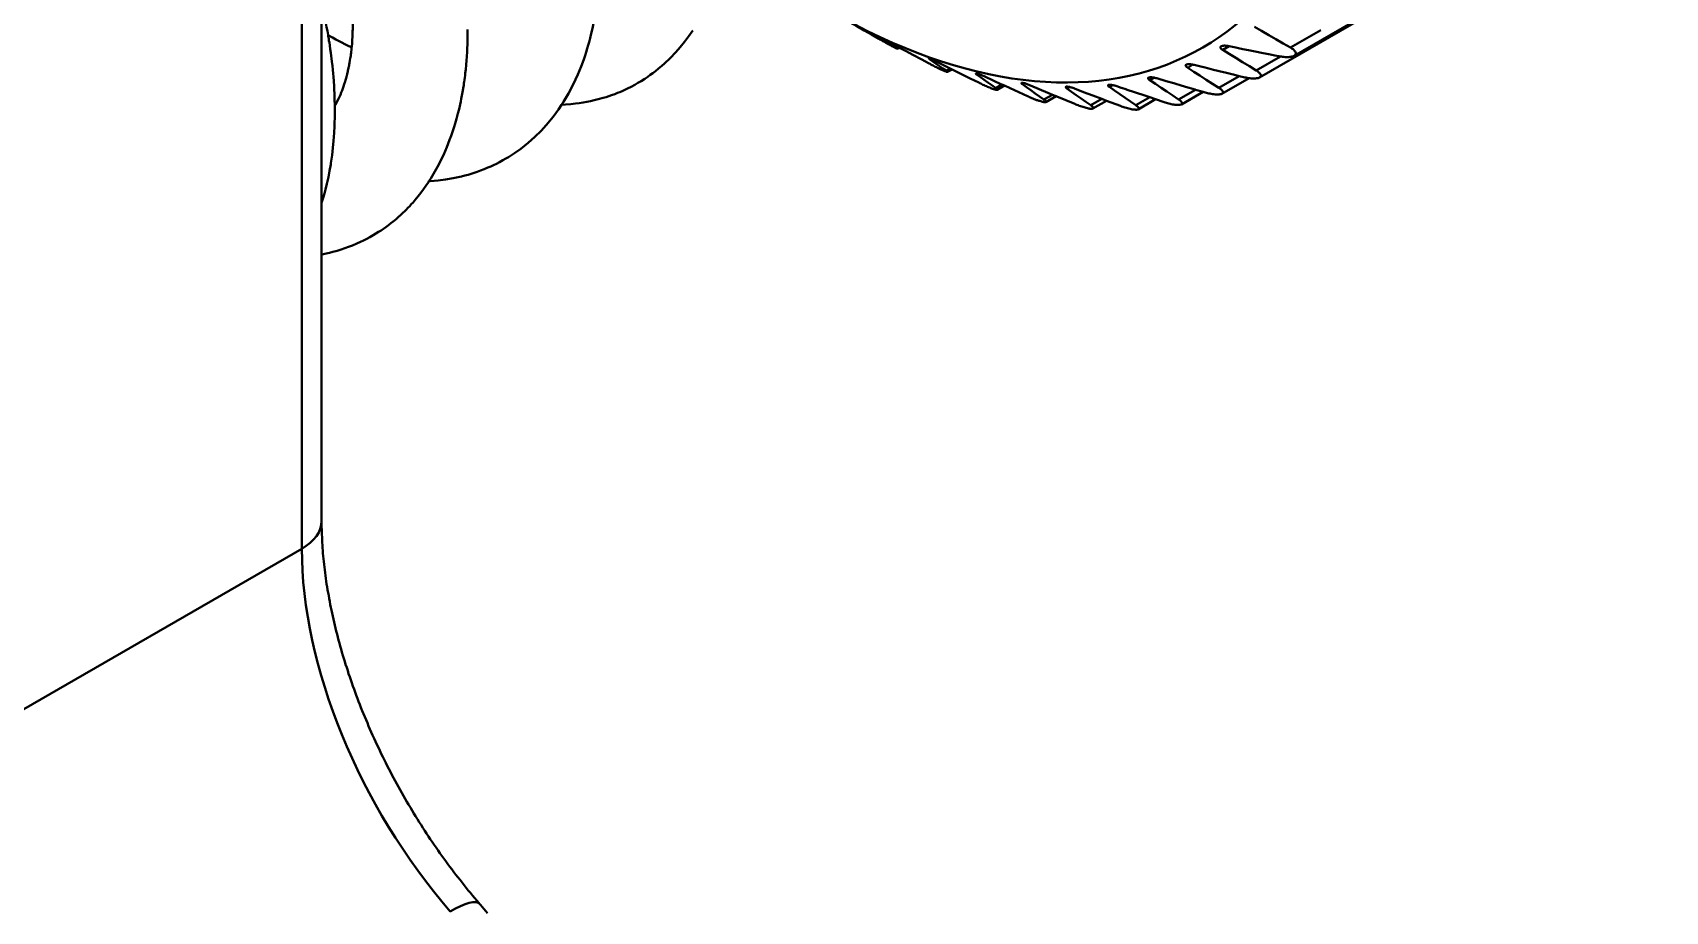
# Model space of a CAD drawing. Header units: millimetres. Extents: x 15 to 415, y 5 to 292.
# Drawn here: x 325.09 to 337.12, y 124.89 to 131.37 of the extents above; entities that cross this region are included whole.
import ezdxf

# ---------------------------------------------------------------- set-up
doc = ezdxf.new("R2010")
doc.units = ezdxf.units.MM
doc.layers.add('Geometries', color=7, linetype='Continuous')

msp = doc.modelspace()

# ---------------------------------------------------------------- linework, layer by layer
at = {"layer": 'Geometries', "linetype": 'Continuous', "lineweight": 40}
for p, q in [((327.069, 138.996), (327.069, 127.565)), ((334.128, 131.041), (337.092, 132.753)), ((334.383, 131.202), (337.119, 132.781)), ((327.215, 129.735), (327.215, 131.588)), ((331.344, 131.327), (331.346, 131.328)), ((334.58, 131.391), (334.355, 131.262)), ((331.464, 131.266), (331.451, 131.258)), ((331.458, 131.253), (331.473, 131.261)), ((331.464, 131.266), (331.473, 131.261)), ((331.696, 131.175), (331.7, 131.178)), ((333.856, 131.245), (333.903, 131.272)), ((333.9, 131.272), (333.903, 131.272)), ((333.903, 131.272), (333.953, 131.262)), ((334.282, 131.196), (334.103, 131.093)), ((334.194, 131.214), (334.131, 131.226)), ((334.27, 131.198), (334.241, 131.204)), ((331.849, 131.107), (331.82, 131.09)), ((331.829, 131.082), (331.862, 131.1)), ((331.848, 131.107), (331.862, 131.1)), ((332.042, 131.063), (332.05, 131.068)), ((333.598, 131.113), (333.637, 131.136)), ((333.645, 131.134), (333.706, 131.119)), ((333.978, 131.052), (333.828, 130.965)), ((333.933, 131.063), (333.874, 131.077)), ((333.978, 131.052), (334.01, 131.044)), ((332.229, 130.989), (332.184, 130.963)), ((332.195, 130.95), (332.248, 130.981)), ((332.229, 130.989), (332.247, 130.981)), ((332.38, 130.991), (332.393, 130.999)), ((332.707, 130.96), (332.726, 130.971)), ((333.021, 130.971), (333.046, 130.985)), ((333.075, 130.977), (333.109, 130.965)), ((333.319, 131.022), (333.35, 131.04)), ((333.656, 130.951), (333.531, 130.879)), ((333.552, 130.843), (333.711, 130.935)), ((333.656, 130.951), (333.711, 130.935)), ((333.711, 130.935), (333.727, 130.931)), ((333.85, 130.921), (334.05, 131.036)), ((332.602, 130.914), (332.539, 130.878)), ((332.553, 130.86), (332.628, 130.904)), ((332.602, 130.914), (332.628, 130.904)), ((332.966, 130.883), (332.885, 130.836)), ((332.9, 130.812), (333, 130.87)), ((332.966, 130.883), (333, 130.87)), ((333.318, 130.895), (333.216, 130.836)), ((333.234, 130.806), (333.362, 130.88)), ((333.362, 130.88), (333.424, 130.86)), ((327.215, 127.769), (327.215, 129.735)), ((327.069, 127.565), (324.594, 126.136))]:
    msp.add_line(p, q, dxfattribs=at)
at = {"layer": 'Geometries', "linetype": 'Continuous', "lineweight": 40, "flags": 128}
for points in [[(328.983, 130.839), (328.998, 130.862), (329.034, 130.923), (329.069, 130.99), (329.103, 131.063), (329.115, 131.093), (329.127, 131.123), (329.139, 131.154), (329.149, 131.181), (329.157, 131.204), (329.165, 131.229), (329.173, 131.256), (329.18, 131.279), (329.186, 131.302), (329.194, 131.332), (329.202, 131.365), (329.209, 131.392), (329.214, 131.415), (329.219, 131.442), (329.225, 131.471), (329.231, 131.505), (329.235, 131.531)], [(327.444, 131.457), (327.444, 131.455), (327.444, 131.436), (327.444, 131.419), (327.444, 131.405), (327.444, 131.394), (327.443, 131.382), (327.443, 131.368), (327.442, 131.34), (327.441, 131.318), (327.439, 131.292), (327.437, 131.269), (327.436, 131.262)], [(331.053, 131.48), (331.105, 131.449), (331.159, 131.419), (331.213, 131.388), (331.267, 131.357), (331.322, 131.326)], [(334.355, 131.262), (334.302, 131.293), (334.248, 131.324), (334.195, 131.354), (334.143, 131.385), (334.091, 131.415)], [(327.436, 131.262), (327.428, 131.266), (327.41, 131.274), (327.386, 131.286), (327.363, 131.298), (327.344, 131.308), (327.32, 131.321), (327.296, 131.335), (327.276, 131.347), (327.262, 131.355)], [(327.312, 130.831), (327.312, 130.846), (327.311, 130.87), (327.311, 130.892), (327.31, 130.91), (327.309, 130.926), (327.308, 130.948), (327.307, 130.976), (327.304, 131.013), (327.302, 131.045), (327.3, 131.071), (327.297, 131.098), (327.294, 131.127), (327.29, 131.159), (327.288, 131.18), (327.285, 131.2), (327.282, 131.223), (327.279, 131.25), (327.275, 131.276), (327.272, 131.298), (327.269, 131.312), (327.267, 131.327), (327.264, 131.346), (327.262, 131.354)], [(328.259, 130.965), (328.262, 130.982), (328.263, 130.991), (328.264, 130.999), (328.266, 131.009), (328.268, 131.023), (328.27, 131.041), (328.272, 131.055), (328.273, 131.064), (328.274, 131.073), (328.277, 131.1), (328.28, 131.134), (328.283, 131.167), (328.285, 131.196), (328.287, 131.231), (328.288, 131.259), (328.289, 131.282), (328.289, 131.299), (328.29, 131.321), (328.29, 131.343), (328.29, 131.362), (328.29, 131.378), (328.29, 131.392), (328.29, 131.396)], [(328.983, 130.839), (329.013, 130.841), (329.051, 130.844), (329.085, 130.848), (329.114, 130.852), (329.142, 130.856), (329.17, 130.861), (329.197, 130.867), (329.224, 130.873), (329.254, 130.88), (329.29, 130.89), (329.311, 130.897), (329.331, 130.903), (329.352, 130.911), (329.375, 130.919), (329.396, 130.927), (329.413, 130.934), (329.429, 130.941), (329.449, 130.95), (329.47, 130.96), (329.497, 130.973), (329.523, 130.987), (329.546, 131.001), (329.57, 131.015), (329.596, 131.031), (329.618, 131.046), (329.637, 131.06), (329.656, 131.073), (329.676, 131.088), (329.698, 131.107), (329.722, 131.126), (329.743, 131.145), (329.784, 131.184), (329.826, 131.228), (329.858, 131.264), (329.889, 131.303), (329.92, 131.343), (329.95, 131.387)], [(331.458, 131.253), (331.458, 131.253), (331.457, 131.253), (331.456, 131.254), (331.454, 131.255), (331.452, 131.256), (331.449, 131.257), (331.446, 131.258), (331.443, 131.26), (331.439, 131.262), (331.435, 131.264), (331.43, 131.267), (331.425, 131.269), (331.418, 131.273), (331.412, 131.276), (331.405, 131.28), (331.398, 131.284), (331.39, 131.288), (331.383, 131.292), (331.374, 131.297), (331.366, 131.301), (331.358, 131.306), (331.35, 131.31), (331.343, 131.314), (331.336, 131.318), (331.329, 131.322), (331.322, 131.326)], [(331.344, 131.327), (331.342, 131.328), (331.341, 131.329), (331.34, 131.329), (331.34, 131.33), (331.34, 131.33)], [(331.34, 131.33), (331.341, 131.33), (331.342, 131.329), (331.343, 131.329), (331.344, 131.328), (331.346, 131.328)], [(331.451, 131.258), (331.429, 131.272), (331.407, 131.286), (331.386, 131.3), (331.365, 131.313), (331.344, 131.327)], [(331.346, 131.328), (331.346, 131.327), (331.349, 131.326), (331.351, 131.325), (331.354, 131.324), (331.357, 131.322), (331.361, 131.321), (331.364, 131.319), (331.367, 131.317), (331.373, 131.315), (331.379, 131.312), (331.385, 131.309), (331.39, 131.306), (331.396, 131.303), (331.401, 131.3), (331.407, 131.297)], [(331.407, 131.297), (331.463, 131.267), (331.464, 131.266)], [(327.436, 131.262), (327.435, 131.252), (327.432, 131.222), (327.43, 131.211), (327.429, 131.202), (327.428, 131.192), (327.426, 131.18), (327.424, 131.166), (327.421, 131.15), (327.419, 131.138), (327.417, 131.129), (327.416, 131.122), (327.414, 131.113), (327.411, 131.1), (327.409, 131.092), (327.408, 131.086), (327.406, 131.077), (327.404, 131.066), (327.401, 131.055), (327.398, 131.045), (327.395, 131.035), (327.394, 131.029), (327.392, 131.022), (327.388, 131.011), (327.382, 130.991), (327.377, 130.975), (327.371, 130.959), (327.366, 130.945), (327.36, 130.931), (327.354, 130.914), (327.347, 130.898), (327.34, 130.883), (327.318, 130.841), (327.312, 130.831)], [(331.451, 131.258), (331.454, 131.257), (331.456, 131.255), (331.457, 131.254), (331.458, 131.253), (331.458, 131.253), (331.458, 131.253)], [(331.473, 131.261), (331.519, 131.237), (331.576, 131.206), (331.634, 131.175), (331.692, 131.144)], [(331.696, 131.175), (331.694, 131.177), (331.692, 131.178), (331.691, 131.179), (331.691, 131.18), (331.691, 131.18), (331.691, 131.18)], [(331.691, 131.18), (331.692, 131.18), (331.693, 131.18), (331.694, 131.18), (331.696, 131.179), (331.698, 131.179), (331.7, 131.178)], [(331.82, 131.09), (331.794, 131.108), (331.769, 131.125), (331.744, 131.142), (331.72, 131.159), (331.696, 131.175)], [(331.7, 131.178), (331.701, 131.178), (331.704, 131.177), (331.707, 131.175), (331.71, 131.174), (331.714, 131.173), (331.717, 131.171), (331.723, 131.169), (331.729, 131.166), (331.735, 131.164), (331.741, 131.161), (331.746, 131.158), (331.752, 131.155), (331.758, 131.152)], [(333.856, 131.245), (333.852, 131.247), (333.848, 131.25), (333.845, 131.253), (333.843, 131.256), (333.841, 131.258), (333.84, 131.26), (333.839, 131.263), (333.839, 131.265), (333.84, 131.266), (333.841, 131.268), (333.842, 131.27), (333.844, 131.271), (333.845, 131.271)], [(333.845, 131.271), (333.847, 131.272), (333.849, 131.273), (333.852, 131.274), (333.855, 131.275), (333.861, 131.275), (333.866, 131.276), (333.873, 131.276), (333.878, 131.275)], [(334.103, 131.093), (334.053, 131.124), (334.003, 131.154), (333.953, 131.185), (333.904, 131.215), (333.856, 131.245)], [(333.878, 131.275), (333.879, 131.275), (333.886, 131.275), (333.893, 131.274), (333.9, 131.272)], [(333.953, 131.262), (333.972, 131.258), (334.004, 131.251)], [(334.004, 131.251), (334.046, 131.243), (334.12, 131.228), (334.131, 131.226)], [(334.194, 131.214), (334.195, 131.213), (334.241, 131.204)], [(334.282, 131.196), (334.279, 131.197), (334.27, 131.198)], [(334.32, 131.192), (334.316, 131.192), (334.307, 131.193), (334.298, 131.194), (334.289, 131.195), (334.282, 131.196)], [(334.383, 131.202), (334.382, 131.201), (334.378, 131.199), (334.372, 131.197), (334.366, 131.195), (334.359, 131.194), (334.352, 131.193), (334.344, 131.192), (334.335, 131.192), (334.326, 131.192), (334.32, 131.192)], [(334.355, 131.262), (334.362, 131.257), (334.369, 131.253), (334.375, 131.249), (334.38, 131.244), (334.384, 131.24), (334.388, 131.236), (334.39, 131.232), (334.392, 131.228), (334.394, 131.224), (334.394, 131.221), (334.394, 131.218), (334.394, 131.215), (334.393, 131.212), (334.391, 131.209), (334.389, 131.206), (334.386, 131.204), (334.383, 131.202)], [(331.829, 131.082), (331.829, 131.082), (331.828, 131.082), (331.826, 131.082), (331.824, 131.082), (331.822, 131.083), (331.819, 131.084), (331.815, 131.085), (331.812, 131.087), (331.807, 131.088), (331.803, 131.09), (331.798, 131.092), (331.791, 131.095), (331.785, 131.098), (331.778, 131.101), (331.77, 131.105), (331.763, 131.108), (331.755, 131.112), (331.747, 131.116), (331.738, 131.12), (331.73, 131.125), (331.721, 131.129), (331.714, 131.133), (331.706, 131.137), (331.699, 131.141), (331.692, 131.144)], [(331.758, 131.152), (331.817, 131.123), (331.848, 131.107)], [(331.82, 131.09), (331.823, 131.088), (331.825, 131.086), (331.827, 131.085), (331.829, 131.083), (331.829, 131.082), (331.829, 131.082), (331.829, 131.082)], [(331.862, 131.1), (331.876, 131.093), (331.936, 131.063), (331.996, 131.033), (332.058, 131.003)], [(332.042, 131.063), (332.04, 131.065), (332.038, 131.066), (332.037, 131.068), (332.036, 131.069), (332.036, 131.069), (332.037, 131.07), (332.037, 131.07)], [(332.037, 131.07), (332.038, 131.07), (332.039, 131.07), (332.04, 131.07), (332.043, 131.07), (332.045, 131.069), (332.048, 131.069), (332.05, 131.068)], [(332.184, 130.963), (332.155, 130.984), (332.126, 131.004), (332.098, 131.024), (332.07, 131.044), (332.042, 131.063)], [(332.05, 131.068), (332.051, 131.068), (332.054, 131.067), (332.058, 131.066), (332.061, 131.065), (332.067, 131.063), (332.073, 131.06), (332.079, 131.058), (332.085, 131.055), (332.091, 131.053), (332.097, 131.05), (332.103, 131.048)], [(332.103, 131.048), (332.164, 131.019), (332.227, 130.99), (332.229, 130.989)], [(333.598, 131.113), (333.594, 131.116), (333.591, 131.118), (333.588, 131.121), (333.586, 131.124), (333.584, 131.126), (333.584, 131.128), (333.583, 131.13), (333.583, 131.131), (333.584, 131.133), (333.585, 131.134), (333.587, 131.136), (333.587, 131.136)], [(333.587, 131.136), (333.589, 131.137), (333.592, 131.138), (333.594, 131.138), (333.597, 131.139), (333.601, 131.139), (333.606, 131.139), (333.612, 131.139), (333.619, 131.139), (333.625, 131.138), (333.632, 131.137), (333.637, 131.136)], [(333.828, 130.965), (333.781, 130.995), (333.734, 131.025), (333.688, 131.055), (333.643, 131.084), (333.598, 131.113)], [(333.637, 131.136), (333.638, 131.135), (333.645, 131.134)], [(333.706, 131.119), (333.717, 131.116), (333.754, 131.107)], [(333.754, 131.107), (333.789, 131.098), (333.862, 131.08), (333.874, 131.077)], [(333.933, 131.063), (333.936, 131.062), (333.978, 131.052)], [(334.103, 131.093), (334.11, 131.089), (334.116, 131.085), (334.121, 131.081), (334.126, 131.076), (334.13, 131.072), (334.133, 131.068), (334.135, 131.065), (334.137, 131.061), (334.137, 131.058), (334.138, 131.055), (334.137, 131.052), (334.136, 131.05), (334.135, 131.047), (334.133, 131.045), (334.13, 131.043), (334.128, 131.041)], [(328.006, 130.276), (328.02, 130.297), (328.068, 130.381), (328.112, 130.469), (328.125, 130.497), (328.137, 130.526), (328.148, 130.553), (328.158, 130.58), (328.17, 130.611), (328.182, 130.647), (328.191, 130.676), (328.199, 130.702), (328.209, 130.737), (328.22, 130.775), (328.228, 130.808), (328.236, 130.842), (328.24, 130.864), (328.244, 130.883), (328.249, 130.907), (328.254, 130.934), (328.258, 130.959), (328.259, 130.965)], [(332.195, 130.95), (332.195, 130.95), (332.193, 130.95), (332.192, 130.95), (332.189, 130.95), (332.187, 130.951), (332.184, 130.951), (332.18, 130.952), (332.176, 130.953), (332.171, 130.955), (332.166, 130.956), (332.16, 130.958), (332.153, 130.961), (332.146, 130.963), (332.139, 130.966), (332.131, 130.969), (332.123, 130.973), (332.115, 130.977), (332.106, 130.98), (332.097, 130.984), (332.089, 130.988), (332.081, 130.992), (332.073, 130.996), (332.065, 130.999), (332.058, 131.003)], [(332.184, 130.963), (332.187, 130.961), (332.19, 130.959), (332.193, 130.956), (332.194, 130.955), (332.195, 130.953), (332.196, 130.952), (332.196, 130.951), (332.195, 130.95)], [(332.247, 130.981), (332.289, 130.962), (332.353, 130.933), (332.417, 130.903)], [(332.38, 130.991), (332.378, 130.993), (332.376, 130.995), (332.374, 130.997), (332.373, 130.998), (332.373, 130.999), (332.373, 131), (332.374, 131.001)], [(332.374, 131.001), (332.374, 131.001), (332.375, 131.001), (332.376, 131.001), (332.378, 131.001), (332.381, 131.001), (332.384, 131.001), (332.387, 131), (332.39, 131), (332.393, 130.999), (332.393, 130.999)], [(332.539, 130.878), (332.507, 130.901), (332.475, 130.924), (332.443, 130.947), (332.411, 130.969), (332.38, 130.991)], [(332.393, 130.999), (332.397, 130.998), (332.402, 130.996), (332.408, 130.995), (332.415, 130.993), (332.421, 130.99), (332.427, 130.988), (332.433, 130.985), (332.439, 130.983)], [(332.439, 130.983), (332.503, 130.956), (332.568, 130.929), (332.602, 130.914)], [(332.707, 130.96), (332.705, 130.963), (332.702, 130.965), (332.701, 130.966), (332.699, 130.968), (332.699, 130.97), (332.699, 130.971), (332.699, 130.972), (332.7, 130.973), (332.7, 130.973)], [(332.7, 130.973), (332.701, 130.973), (332.703, 130.974), (332.704, 130.974)], [(332.704, 130.974), (332.705, 130.974), (332.708, 130.974), (332.711, 130.974), (332.714, 130.973), (332.717, 130.973), (332.721, 130.972), (332.726, 130.971)], [(332.885, 130.836), (332.848, 130.861), (332.813, 130.886), (332.777, 130.911), (332.742, 130.936), (332.707, 130.96)], [(332.726, 130.971), (332.727, 130.971), (332.733, 130.97), (332.739, 130.968), (332.739, 130.968)], [(332.739, 130.968), (332.745, 130.966), (332.752, 130.964), (332.758, 130.962), (332.764, 130.959)], [(332.764, 130.959), (332.831, 130.934), (332.898, 130.909), (332.965, 130.883), (332.966, 130.883)], [(333.021, 130.971), (333.018, 130.973), (333.015, 130.975), (333.013, 130.977), (333.012, 130.979), (333.011, 130.981), (333.011, 130.982), (333.011, 130.984), (333.011, 130.985), (333.013, 130.986), (333.013, 130.986)], [(333.013, 130.986), (333.014, 130.986), (333.016, 130.987), (333.019, 130.987), (333.022, 130.988), (333.025, 130.988), (333.028, 130.988), (333.031, 130.987), (333.037, 130.986), (333.043, 130.985), (333.046, 130.985)], [(333.216, 130.836), (333.176, 130.863), (333.137, 130.891), (333.098, 130.917), (333.059, 130.944), (333.021, 130.971)], [(333.046, 130.985), (333.049, 130.984), (333.056, 130.983), (333.062, 130.981), (333.069, 130.979), (333.075, 130.977)], [(333.109, 130.965), (333.144, 130.954), (333.145, 130.953)], [(333.145, 130.953), (333.213, 130.93), (333.282, 130.907), (333.318, 130.895)], [(333.319, 131.022), (333.315, 131.024), (333.312, 131.026), (333.31, 131.029), (333.308, 131.031), (333.307, 131.033), (333.306, 131.035), (333.306, 131.037), (333.307, 131.038), (333.308, 131.039), (333.309, 131.04), (333.309, 131.04)], [(333.309, 131.04), (333.311, 131.041), (333.313, 131.042), (333.316, 131.042), (333.319, 131.043), (333.322, 131.043), (333.325, 131.043), (333.331, 131.043), (333.337, 131.042), (333.343, 131.041), (333.35, 131.04), (333.35, 131.04)], [(333.531, 130.879), (333.488, 130.908), (333.445, 130.937), (333.402, 130.965), (333.36, 130.994), (333.319, 131.022)], [(333.35, 131.04), (333.356, 131.039), (333.363, 131.037), (333.37, 131.035)], [(333.37, 131.035), (333.44, 131.014), (333.496, 130.998)], [(333.496, 130.998), (333.511, 130.994), (333.542, 130.984)], [(333.542, 130.984), (333.582, 130.973), (333.654, 130.952), (333.656, 130.951)], [(333.851, 130.921), (333.849, 130.92), (333.845, 130.919), (333.841, 130.918), (333.835, 130.917), (333.829, 130.916), (333.823, 130.915), (333.816, 130.915), (333.808, 130.916), (333.8, 130.916), (333.791, 130.917), (333.781, 130.918), (333.772, 130.92), (333.763, 130.922), (333.754, 130.924), (333.745, 130.926), (333.736, 130.928), (333.727, 130.931)], [(333.828, 130.965), (333.834, 130.961), (333.839, 130.957), (333.844, 130.953), (333.848, 130.949), (333.852, 130.945), (333.854, 130.942), (333.856, 130.939), (333.857, 130.936), (333.858, 130.933), (333.858, 130.93), (333.857, 130.928), (333.856, 130.926), (333.854, 130.924), (333.852, 130.922), (333.851, 130.921)], [(334.05, 131.036), (334.046, 131.037), (334.037, 131.038), (334.028, 131.04), (334.019, 131.042), (334.01, 131.044)], [(334.128, 131.041), (334.127, 131.041), (334.123, 131.039), (334.118, 131.037), (334.112, 131.036), (334.106, 131.035), (334.099, 131.034), (334.091, 131.034), (334.084, 131.034), (334.074, 131.034), (334.065, 131.034), (334.056, 131.035), (334.05, 131.036)], [(327.282, 130.4), (327.283, 130.41), (327.292, 130.469), (327.298, 130.523), (327.303, 130.574), (327.307, 130.633), (327.308, 130.65), (327.309, 130.664), (327.31, 130.676), (327.31, 130.692), (327.311, 130.714), (327.312, 130.739), (327.312, 130.757), (327.312, 130.773), (327.312, 130.787), (327.312, 130.801), (327.312, 130.821), (327.312, 130.831)], [(328.006, 130.276), (328.016, 130.276), (328.073, 130.281), (328.129, 130.289), (328.185, 130.298), (328.246, 130.311), (328.271, 130.318), (328.294, 130.324), (328.316, 130.331), (328.338, 130.338), (328.361, 130.345), (328.385, 130.354), (328.413, 130.365), (328.439, 130.376), (328.461, 130.385), (328.482, 130.395), (328.503, 130.405), (328.526, 130.417), (328.55, 130.43), (328.572, 130.443), (328.591, 130.454), (328.637, 130.483), (328.684, 130.516), (328.738, 130.559), (328.787, 130.603), (328.832, 130.648), (328.87, 130.689), (328.922, 130.752), (328.961, 130.805), (328.983, 130.839)], [(332.553, 130.86), (332.553, 130.86), (332.551, 130.86), (332.55, 130.859), (332.547, 130.859), (332.544, 130.859), (332.541, 130.86), (332.537, 130.86), (332.532, 130.861), (332.528, 130.862), (332.521, 130.864), (332.515, 130.866), (332.508, 130.868), (332.5, 130.87), (332.492, 130.873), (332.485, 130.875), (332.475, 130.879), (332.466, 130.882), (332.457, 130.886), (332.449, 130.889), (332.44, 130.893), (332.432, 130.896), (332.424, 130.9), (332.417, 130.903)], [(332.539, 130.878), (332.543, 130.875), (332.547, 130.873), (332.55, 130.87), (332.552, 130.868), (332.554, 130.865), (332.554, 130.864), (332.554, 130.862), (332.554, 130.861), (332.553, 130.86)], [(332.628, 130.904), (332.633, 130.901), (332.699, 130.874), (332.766, 130.846)], [(332.9, 130.812), (332.899, 130.812), (332.897, 130.811), (332.894, 130.811), (332.891, 130.81), (332.887, 130.81), (332.883, 130.811), (332.878, 130.811), (332.872, 130.812), (332.866, 130.813), (332.859, 130.815), (332.851, 130.817), (332.843, 130.819), (332.835, 130.821), (332.826, 130.824), (332.817, 130.827), (332.808, 130.83), (332.799, 130.833), (332.79, 130.836), (332.782, 130.839), (332.774, 130.842), (332.766, 130.846)], [(332.885, 130.836), (332.889, 130.833), (332.893, 130.829), (332.896, 130.826), (332.899, 130.823), (332.901, 130.821), (332.902, 130.819), (332.903, 130.817), (332.903, 130.815), (332.902, 130.814), (332.901, 130.813), (332.9, 130.812)], [(333, 130.87), (333.033, 130.857), (333.102, 130.831)], [(333.234, 130.806), (333.233, 130.806), (333.231, 130.805), (333.228, 130.804), (333.225, 130.804), (333.22, 130.803), (333.216, 130.803), (333.21, 130.804), (333.204, 130.804), (333.197, 130.805), (333.189, 130.806), (333.181, 130.808), (333.174, 130.809), (333.164, 130.812), (333.155, 130.814), (333.146, 130.817), (333.136, 130.819), (333.128, 130.822), (333.119, 130.825), (333.111, 130.828), (333.102, 130.831)], [(333.216, 130.836), (333.221, 130.833), (333.226, 130.829), (333.229, 130.826), (333.233, 130.822), (333.235, 130.819), (333.237, 130.817), (333.238, 130.814), (333.238, 130.812), (333.238, 130.81), (333.237, 130.809), (333.235, 130.807), (333.234, 130.806)], [(333.318, 130.895), (333.353, 130.883), (333.362, 130.88)], [(333.552, 130.843), (333.549, 130.842), (333.546, 130.841), (333.542, 130.84), (333.538, 130.839), (333.532, 130.839), (333.526, 130.839), (333.519, 130.839), (333.512, 130.839), (333.504, 130.84), (333.496, 130.841), (333.487, 130.843), (333.477, 130.845), (333.468, 130.847), (333.459, 130.849), (333.45, 130.852), (333.441, 130.854), (333.432, 130.857), (333.424, 130.86)], [(333.531, 130.879), (333.537, 130.876), (333.542, 130.872), (333.546, 130.868), (333.55, 130.864), (333.553, 130.861), (333.555, 130.858), (333.556, 130.855), (333.557, 130.852), (333.557, 130.85), (333.556, 130.848), (333.555, 130.846), (333.554, 130.844), (333.552, 130.843), (333.552, 130.843)], [(327.215, 130.116), (327.217, 130.124), (327.227, 130.154), (327.235, 130.185), (327.244, 130.216), (327.253, 130.256), (327.265, 130.307), (327.273, 130.352), (327.282, 130.4)], [(327.215, 129.735), (327.218, 129.736), (327.249, 129.742), (327.273, 129.748), (327.298, 129.754), (327.329, 129.763), (327.359, 129.772), (327.386, 129.781), (327.412, 129.791), (327.442, 129.802), (327.475, 129.816), (327.501, 129.828), (327.524, 129.839), (327.547, 129.851), (327.57, 129.863), (327.594, 129.877), (327.615, 129.889), (327.635, 129.902), (327.653, 129.913), (327.67, 129.925), (327.688, 129.938), (327.708, 129.952), (327.726, 129.966), (327.741, 129.978), (327.752, 129.987), (327.764, 129.997), (327.779, 130.01), (327.798, 130.027), (327.814, 130.042), (327.827, 130.055), (327.838, 130.066), (327.851, 130.079), (327.864, 130.092), (327.876, 130.106), (327.889, 130.12), (327.904, 130.138), (327.927, 130.166), (327.947, 130.191), (327.966, 130.217), (327.984, 130.243), (328.002, 130.27), (328.006, 130.276)], [(328.381, 124.943), (328.373, 124.953), (328.358, 124.971), (328.342, 124.99), (328.327, 125.008), (328.311, 125.027), (328.296, 125.045), (328.28, 125.064), (328.265, 125.083), (328.25, 125.102), (328.235, 125.122), (328.22, 125.141), (328.205, 125.16), (328.19, 125.18), (328.175, 125.2), (328.16, 125.219), (328.145, 125.239), (328.131, 125.259), (328.116, 125.279), (328.102, 125.3), (328.087, 125.32), (328.073, 125.34), (328.059, 125.361), (328.044, 125.381), (328.03, 125.402), (328.016, 125.422), (328.002, 125.443), (327.989, 125.464), (327.975, 125.485), (327.961, 125.506), (327.948, 125.527), (327.934, 125.549), (327.921, 125.57), (327.908, 125.591), (327.895, 125.613), (327.882, 125.634), (327.869, 125.656), (327.856, 125.677), (327.843, 125.699), (327.831, 125.721), (327.818, 125.743), (327.806, 125.765), (327.793, 125.786), (327.781, 125.808), (327.769, 125.83), (327.757, 125.853), (327.745, 125.875), (327.733, 125.897), (327.722, 125.919), (327.71, 125.941), (327.699, 125.964), (327.688, 125.986), (327.676, 126.009), (327.665, 126.031), (327.654, 126.053), (327.644, 126.076), (327.633, 126.098), (327.622, 126.121), (327.612, 126.144), (327.602, 126.166), (327.591, 126.189), (327.581, 126.212), (327.571, 126.234), (327.561, 126.257), (327.552, 126.28), (327.542, 126.302), (327.533, 126.325), (327.523, 126.348), (327.514, 126.37), (327.505, 126.393), (327.496, 126.416), (327.487, 126.439), (327.479, 126.461), (327.47, 126.484), (327.462, 126.507), (327.454, 126.53), (327.445, 126.552), (327.438, 126.575), (327.43, 126.598), (327.422, 126.62), (327.414, 126.643), (327.407, 126.666), (327.4, 126.688), (327.392, 126.711), (327.385, 126.733), (327.379, 126.756), (327.372, 126.778), (327.365, 126.801), (327.359, 126.823), (327.352, 126.846), (327.346, 126.868), (327.34, 126.89), (327.334, 126.913), (327.329, 126.935), (327.323, 126.957), (327.317, 126.979), (327.312, 127.001), (327.307, 127.023), (327.302, 127.045), (327.297, 127.067), (327.292, 127.089), (327.288, 127.111), (327.283, 127.132), (327.279, 127.154), (327.275, 127.176), (327.271, 127.197), (327.267, 127.219), (327.263, 127.24), (327.259, 127.261), (327.256, 127.283), (327.252, 127.304), (327.249, 127.325), (327.246, 127.346), (327.243, 127.367), (327.241, 127.388), (327.238, 127.408), (327.236, 127.429), (327.233, 127.449), (327.231, 127.47), (327.229, 127.49), (327.227, 127.51), (327.225, 127.531), (327.224, 127.551), (327.222, 127.571), (327.221, 127.591), (327.22, 127.61), (327.219, 127.63), (327.218, 127.649), (327.217, 127.669), (327.216, 127.688), (327.216, 127.707), (327.215, 127.726), (327.215, 127.745), (327.215, 127.764), (327.215, 127.769)], [(328.438, 124.876), (328.425, 124.892), (328.411, 124.908), (328.398, 124.924), (328.385, 124.939), (328.381, 124.943)]]:
    msp.add_lwpolyline(points, dxfattribs=at)
at = {"layer": 'Geometries', "linetype": 'Continuous', "lineweight": 40}
msp.add_arc((323.251, 130.666), 4.07, 9.7428, 13.0909, dxfattribs=at)
for centre, major_axis, ratio, start_param, end_param in [((330.958, 136.025), (-2.75, 4.763), 0.57735, 2.356194, 6.797761), ((326.715, 127.769), (-0.5, 0), 0.57735, 2.356194, 3.141593), ((329.049, 126.422), (1.4, -2.425), 0.57735, 3.926991, 5.033353), ((328.003, 124.616), (0.378, 0.327), 0.25759, 6.283179, 7.213585)]:
    msp.add_ellipse(centre, major_axis=major_axis, ratio=ratio, start_param=start_param, end_param=end_param, dxfattribs=at)

doc.saveas('drawing.dxf')
